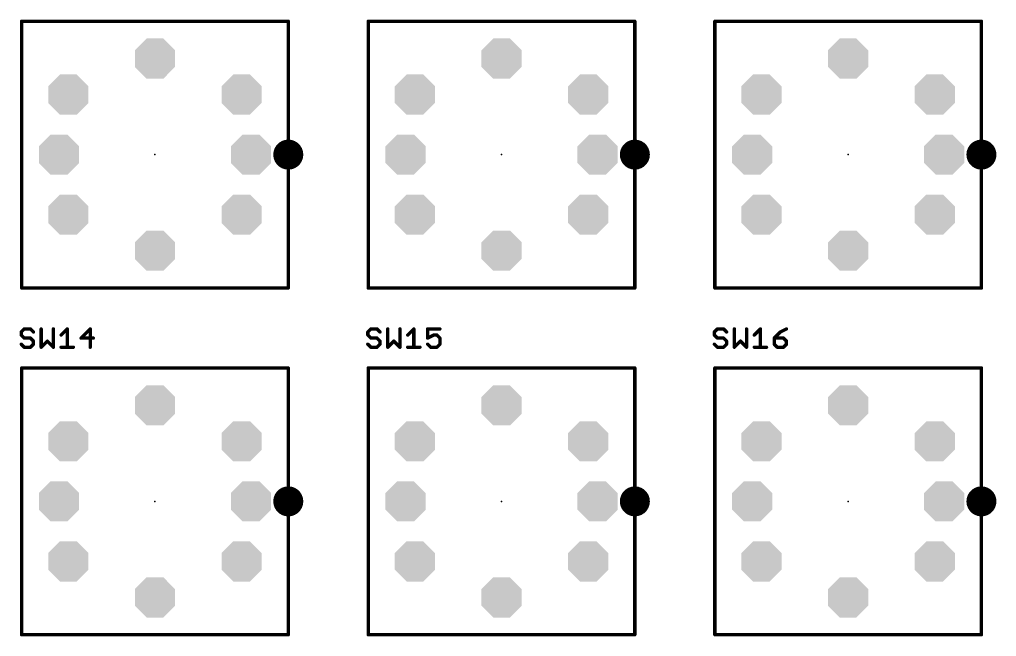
# Model space of a CAD drawing. Extents: x 0 to 426, y 0 to 160.
# Drawn here: x 322.92 to 359.56, y 64.94 to 88.06 of the extents above; entities that cross this region are included whole.
import ezdxf

# ---------------------------------------------------------------- set-up
doc = ezdxf.new("R2010")
doc.units = 0
doc.header["$MEASUREMENT"] = 0
doc.layers.get('0').update_dxf_attribs({"linetype": 'CONTINUOUS'})
for name, color, linetype in [('17', 82, 'CONTINUOUS'), ('21', 253, 'CONTINUOUS'), ('23', 7, 'CONTINUOUS'), ('25', 253, 'CONTINUOUS')]:
    doc.layers.add(name, color=color, linetype=linetype)

# ---------------------------------------------------------------- blocks, each defined once
blk = doc.blocks.new('OCTAGONP')
at = {"const_width": 0.5}
blk.add_lwpolyline([(-0.25, -0.1036), (-0.25, 0.1036), (-0.1036, 0.25), (0.1036, 0.25), (0.25, 0.1036), (0.25, -0.1036), (0.1036, -0.25), (-0.1036, -0.25), (-0.25, -0.1036), (-0.25, 0.1036)], dxfattribs=at)

msp = doc.modelspace()

# ---------------------------------------------------------------- linework, layer by layer
at = {"layer": '21', "const_width": 0.0635}
for points in [[(323, 88.0318, 1), (323, 87.9682)], [(323.0317, 88, 1), (322.9683, 88)], [(333.0317, 88, 1), (332.9683, 88)], [(333, 87.9682, 1), (333, 88.0318)], [(336, 88.0318, 1), (336, 87.9682)], [(336.0317, 88, 1), (335.9683, 88)], [(346.0317, 88, 1), (345.9683, 88)], [(346, 87.9682, 1), (346, 88.0318)], [(349, 88.0318, 1), (349, 87.9682)], [(349.0317, 88, 1), (348.9683, 88)], [(359.0317, 88, 1), (358.9683, 88)], [(359, 87.9682, 1), (359, 88.0318)], [(332.8852, 83.519, 1), (332.8923, 83.4559)], [(332.8992, 83.4575, 1), (332.8783, 83.5174)], [(333.0036, 83.5316, 1), (332.9964, 83.4684)], [(333.0036, 83.4684, 1), (332.9964, 83.5316)], [(333.1217, 83.5174, 1), (333.1008, 83.4575)], [(333.1077, 83.4559, 1), (333.1148, 83.519)], [(345.8852, 83.519, 1), (345.8923, 83.4559)], [(345.8992, 83.4575, 1), (345.8783, 83.5174)], [(346.0036, 83.5316, 1), (345.9964, 83.4684)], [(346.0036, 83.4684, 1), (345.9964, 83.5316)], [(346.1217, 83.5174, 1), (346.1008, 83.4575)], [(346.1077, 83.4559, 1), (346.1148, 83.519)], [(358.8852, 83.519, 1), (358.8923, 83.4559)], [(358.8992, 83.4575, 1), (358.8783, 83.5174)], [(359.0036, 83.5316, 1), (358.9964, 83.4684)], [(359.0036, 83.4684, 1), (358.9964, 83.5316)], [(359.1217, 83.5174, 1), (359.1008, 83.4575)], [(359.1077, 83.4559, 1), (359.1148, 83.519)], [(332.518, 83.1588, 1), (332.518, 83.0953)], [(332.5226, 83.2338, 1), (332.5764, 83.2)], [(332.5795, 83.2065, 1), (332.5195, 83.2274)], [(332.5728, 83.2858, 1), (332.5728, 83.2223)], [(332.5866, 83.3342, 1), (332.6315, 83.2893)], [(332.636, 83.2949, 1), (332.5822, 83.3286)], [(332.6783, 83.4128, 1), (332.6783, 83.3492)], [(332.6714, 83.4178, 1), (332.7051, 83.364)], [(332.7107, 83.3685, 1), (332.6658, 83.4134)], [(332.7726, 83.4805, 1), (332.7935, 83.4205)], [(332.8, 83.4236, 1), (332.7662, 83.4774)], [(333.2338, 83.4774, 1), (333.2, 83.4236)], [(333.2065, 83.4205, 1), (333.2274, 83.4805)], [(333.3342, 83.4134, 1), (333.2893, 83.3685)], [(333.2949, 83.364, 1), (333.3286, 83.4178)], [(333.3217, 83.3492, 1), (333.3217, 83.4128)], [(333.4178, 83.3286, 1), (333.364, 83.2949)], [(333.3685, 83.2893, 1), (333.4134, 83.3342)], [(333.4805, 83.2274, 1), (333.4205, 83.2065)], [(333.4236, 83.2, 1), (333.4774, 83.2338)], [(333.4272, 83.2223, 1), (333.4272, 83.2858)], [(333.482, 83.0953, 1), (333.482, 83.1588)], [(345.518, 83.1588, 1), (345.518, 83.0953)], [(345.5226, 83.2338, 1), (345.5764, 83.2)], [(345.5795, 83.2065, 1), (345.5195, 83.2274)], [(345.5728, 83.2858, 1), (345.5728, 83.2223)], [(345.5866, 83.3342, 1), (345.6315, 83.2893)], [(345.636, 83.2949, 1), (345.5822, 83.3286)], [(345.6783, 83.4128, 1), (345.6783, 83.3492)], [(345.6714, 83.4178, 1), (345.7051, 83.364)], [(345.7107, 83.3685, 1), (345.6658, 83.4134)], [(345.7726, 83.4805, 1), (345.7935, 83.4205)], [(345.8, 83.4236, 1), (345.7662, 83.4774)], [(346.2338, 83.4774, 1), (346.2, 83.4236)], [(346.2065, 83.4205, 1), (346.2274, 83.4805)], [(346.3342, 83.4134, 1), (346.2893, 83.3685)], [(346.2949, 83.364, 1), (346.3286, 83.4178)], [(346.3217, 83.3492, 1), (346.3217, 83.4128)], [(346.4178, 83.3286, 1), (346.364, 83.2949)], [(346.3685, 83.2893, 1), (346.4134, 83.3342)], [(346.4805, 83.2274, 1), (346.4205, 83.2065)], [(346.4236, 83.2, 1), (346.4774, 83.2338)], [(346.4272, 83.2223, 1), (346.4272, 83.2858)], [(346.482, 83.0953, 1), (346.482, 83.1588)], [(358.518, 83.1588, 1), (358.518, 83.0953)], [(358.5226, 83.2338, 1), (358.5764, 83.2)], [(358.5795, 83.2065, 1), (358.5195, 83.2274)], [(358.5728, 83.2858, 1), (358.5728, 83.2223)], [(358.5866, 83.3342, 1), (358.6315, 83.2893)], [(358.636, 83.2949, 1), (358.5822, 83.3286)], [(358.6783, 83.4128, 1), (358.6783, 83.3492)], [(358.6714, 83.4178, 1), (358.7051, 83.364)], [(358.7107, 83.3685, 1), (358.6658, 83.4134)], [(358.7726, 83.4805, 1), (358.7935, 83.4205)], [(358.8, 83.4236, 1), (358.7662, 83.4774)], [(359.2338, 83.4774, 1), (359.2, 83.4236)], [(359.2065, 83.4205, 1), (359.2274, 83.4805)], [(359.3342, 83.4134, 1), (359.2893, 83.3685)], [(359.2949, 83.364, 1), (359.3286, 83.4178)], [(359.3217, 83.3492, 1), (359.3217, 83.4128)], [(359.4178, 83.3286, 1), (359.364, 83.2949)], [(359.3685, 83.2893, 1), (359.4134, 83.3342)], [(359.4805, 83.2274, 1), (359.4205, 83.2065)], [(359.4236, 83.2, 1), (359.4774, 83.2338)], [(359.4272, 83.2223, 1), (359.4272, 83.2858)], [(359.482, 83.0953, 1), (359.482, 83.1588)], [(332.5316, 83.0036, 1), (332.4684, 82.9964)], [(332.4684, 83.0036, 1), (332.5316, 82.9964)], [(332.5, 83.0318, 1), (332.5, 82.9682)], [(332.4826, 83.1217, 1), (332.5425, 83.1008)], [(332.5425, 82.8992, 1), (332.4826, 82.8783)], [(332.5441, 83.1077, 1), (332.481, 83.1148)], [(332.481, 82.8852, 1), (332.5441, 82.8923)], [(332.518, 82.9048, 1), (332.518, 82.8413)], [(332.5764, 82.8, 1), (332.5226, 82.7662)], [(332.5195, 82.7726, 1), (332.5795, 82.7935)], [(333.4205, 82.7935, 1), (333.4805, 82.7726)], [(333.4774, 82.7662, 1), (333.4236, 82.8)], [(333.519, 83.1148, 1), (333.4559, 83.1077)], [(333.4559, 82.8923, 1), (333.519, 82.8852)], [(333.4575, 83.1008, 1), (333.5174, 83.1217)], [(333.5174, 82.8783, 1), (333.4575, 82.8992)], [(333.5316, 82.9964, 1), (333.4684, 83.0036)], [(333.4684, 82.9964, 1), (333.5316, 83.0036)], [(333.482, 82.8413, 1), (333.482, 82.9048)], [(333.5, 82.9682, 1), (333.5, 83.0318)], [(345.5316, 83.0036, 1), (345.4684, 82.9964)], [(345.4684, 83.0036, 1), (345.5316, 82.9964)], [(345.5, 83.0318, 1), (345.5, 82.9682)], [(345.4826, 83.1217, 1), (345.5425, 83.1008)], [(345.5425, 82.8992, 1), (345.4826, 82.8783)], [(345.5441, 83.1077, 1), (345.481, 83.1148)], [(345.481, 82.8852, 1), (345.5441, 82.8923)], [(345.518, 82.9048, 1), (345.518, 82.8413)], [(345.5764, 82.8, 1), (345.5226, 82.7662)], [(345.5195, 82.7726, 1), (345.5795, 82.7935)], [(346.4205, 82.7935, 1), (346.4805, 82.7726)], [(346.4774, 82.7662, 1), (346.4236, 82.8)], [(346.519, 83.1148, 1), (346.4559, 83.1077)], [(346.4559, 82.8923, 1), (346.519, 82.8852)], [(346.4575, 83.1008, 1), (346.5174, 83.1217)], [(346.5174, 82.8783, 1), (346.4575, 82.8992)], [(346.5316, 82.9964, 1), (346.4684, 83.0036)], [(346.4684, 82.9964, 1), (346.5316, 83.0036)], [(346.482, 82.8413, 1), (346.482, 82.9048)], [(346.5, 82.9682, 1), (346.5, 83.0318)], [(358.5316, 83.0036, 1), (358.4684, 82.9964)], [(358.4684, 83.0036, 1), (358.5316, 82.9964)], [(358.5, 83.0318, 1), (358.5, 82.9682)], [(358.4826, 83.1217, 1), (358.5425, 83.1008)], [(358.5425, 82.8992, 1), (358.4826, 82.8783)], [(358.5441, 83.1077, 1), (358.481, 83.1148)], [(358.481, 82.8852, 1), (358.5441, 82.8923)], [(358.518, 82.9048, 1), (358.518, 82.8413)], [(358.5764, 82.8, 1), (358.5226, 82.7662)], [(358.5195, 82.7726, 1), (358.5795, 82.7935)], [(359.4205, 82.7935, 1), (359.4805, 82.7726)], [(359.4774, 82.7662, 1), (359.4236, 82.8)], [(359.519, 83.1148, 1), (359.4559, 83.1077)], [(359.4559, 82.8923, 1), (359.519, 82.8852)], [(359.4575, 83.1008, 1), (359.5174, 83.1217)], [(359.5174, 82.8783, 1), (359.4575, 82.8992)], [(359.5316, 82.9964, 1), (359.4684, 83.0036)], [(359.4684, 82.9964, 1), (359.5316, 83.0036)], [(359.482, 82.8413, 1), (359.482, 82.9048)], [(359.5, 82.9682, 1), (359.5, 83.0318)], [(332.5728, 82.7778, 1), (332.5728, 82.7143)], [(332.6315, 82.7107, 1), (332.5866, 82.6658)], [(332.5822, 82.6714, 1), (332.636, 82.7051)], [(332.6783, 82.6508, 1), (332.6783, 82.5872)], [(332.7051, 82.636, 1), (332.6714, 82.5822)], [(332.6658, 82.5866, 1), (332.7107, 82.6315)], [(332.7935, 82.5795, 1), (332.7726, 82.5195)], [(332.7662, 82.5226, 1), (332.8, 82.5764)], [(332.8923, 82.5441, 1), (332.8852, 82.481)], [(332.8783, 82.4826, 1), (332.8992, 82.5425)], [(332.9964, 82.5316, 1), (333.0036, 82.4684)], [(332.9964, 82.4684, 1), (333.0036, 82.5316)], [(333.1008, 82.5425, 1), (333.1217, 82.4826)], [(333.1148, 82.481, 1), (333.1077, 82.5441)], [(333.2, 82.5764, 1), (333.2338, 82.5226)], [(333.2274, 82.5195, 1), (333.2065, 82.5795)], [(333.2893, 82.6315, 1), (333.3342, 82.5866)], [(333.3286, 82.5822, 1), (333.2949, 82.636)], [(333.3217, 82.5872, 1), (333.3217, 82.6508)], [(333.364, 82.7051, 1), (333.4178, 82.6714)], [(333.4134, 82.6658, 1), (333.3685, 82.7107)], [(333.4272, 82.7143, 1), (333.4272, 82.7778)], [(345.5728, 82.7778, 1), (345.5728, 82.7143)], [(345.6315, 82.7107, 1), (345.5866, 82.6658)], [(345.5822, 82.6714, 1), (345.636, 82.7051)], [(345.6783, 82.6508, 1), (345.6783, 82.5872)], [(345.7051, 82.636, 1), (345.6714, 82.5822)], [(345.6658, 82.5866, 1), (345.7107, 82.6315)], [(345.7935, 82.5795, 1), (345.7726, 82.5195)], [(345.7662, 82.5226, 1), (345.8, 82.5764)], [(345.8923, 82.5441, 1), (345.8852, 82.481)], [(345.8783, 82.4826, 1), (345.8992, 82.5425)], [(345.9964, 82.5316, 1), (346.0036, 82.4684)], [(345.9964, 82.4684, 1), (346.0036, 82.5316)], [(346.1008, 82.5425, 1), (346.1217, 82.4826)], [(346.1148, 82.481, 1), (346.1077, 82.5441)], [(346.2, 82.5764, 1), (346.2338, 82.5226)], [(346.2274, 82.5195, 1), (346.2065, 82.5795)], [(346.2893, 82.6315, 1), (346.3342, 82.5866)], [(346.3286, 82.5822, 1), (346.2949, 82.636)], [(346.3217, 82.5872, 1), (346.3217, 82.6508)], [(346.364, 82.7051, 1), (346.4178, 82.6714)], [(346.4134, 82.6658, 1), (346.3685, 82.7107)], [(346.4272, 82.7143, 1), (346.4272, 82.7778)], [(358.5728, 82.7778, 1), (358.5728, 82.7143)], [(358.6315, 82.7107, 1), (358.5866, 82.6658)], [(358.5822, 82.6714, 1), (358.636, 82.7051)], [(358.6783, 82.6508, 1), (358.6783, 82.5872)], [(358.7051, 82.636, 1), (358.6714, 82.5822)], [(358.6658, 82.5866, 1), (358.7107, 82.6315)], [(358.7935, 82.5795, 1), (358.7726, 82.5195)], [(358.7662, 82.5226, 1), (358.8, 82.5764)], [(358.8923, 82.5441, 1), (358.8852, 82.481)], [(358.8783, 82.4826, 1), (358.8992, 82.5425)], [(358.9964, 82.5316, 1), (359.0036, 82.4684)], [(358.9964, 82.4684, 1), (359.0036, 82.5316)], [(359.1008, 82.5425, 1), (359.1217, 82.4826)], [(359.1148, 82.481, 1), (359.1077, 82.5441)], [(359.2, 82.5764, 1), (359.2338, 82.5226)], [(359.2274, 82.5195, 1), (359.2065, 82.5795)], [(359.2893, 82.6315, 1), (359.3342, 82.5866)], [(359.3286, 82.5822, 1), (359.2949, 82.636)], [(359.3217, 82.5872, 1), (359.3217, 82.6508)], [(359.364, 82.7051, 1), (359.4178, 82.6714)], [(359.4134, 82.6658, 1), (359.3685, 82.7107)], [(359.4272, 82.7143, 1), (359.4272, 82.7778)], [(323, 78.0318, 1), (323, 77.9682)], [(333, 77.9682, 1), (333, 78.0318)], [(336, 78.0318, 1), (336, 77.9682)], [(346, 77.9682, 1), (346, 78.0318)], [(349, 78.0318, 1), (349, 77.9682)], [(359, 77.9682, 1), (359, 78.0318)], [(322.9683, 78, 1), (323.0317, 78)], [(332.9683, 78, 1), (333.0317, 78)], [(335.9683, 78, 1), (336.0317, 78)], [(345.9683, 78, 1), (346.0317, 78)], [(348.9683, 78, 1), (349.0317, 78)], [(358.9683, 78, 1), (359.0317, 78)], [(323, 75.0318, 1), (323, 74.9682)], [(323.0317, 75, 1), (322.9683, 75)], [(333.0317, 75, 1), (332.9683, 75)], [(333, 74.9682, 1), (333, 75.0318)], [(336, 75.0318, 1), (336, 74.9682)], [(336.0317, 75, 1), (335.9683, 75)], [(346.0317, 75, 1), (345.9683, 75)], [(346, 74.9682, 1), (346, 75.0318)], [(349, 75.0318, 1), (349, 74.9682)], [(349.0317, 75, 1), (348.9683, 75)], [(359.0317, 75, 1), (358.9683, 75)], [(359, 74.9682, 1), (359, 75.0318)], [(332.5866, 70.3342, 1), (332.6315, 70.2893)], [(332.636, 70.2949, 1), (332.5822, 70.3286)], [(332.6783, 70.4128, 1), (332.6783, 70.3492)], [(332.6714, 70.4178, 1), (332.7051, 70.364)], [(332.7107, 70.3685, 1), (332.6658, 70.4134)], [(332.7726, 70.4805, 1), (332.7935, 70.4205)], [(332.8, 70.4236, 1), (332.7662, 70.4774)], [(332.8852, 70.519, 1), (332.8923, 70.4559)], [(332.8992, 70.4575, 1), (332.8783, 70.5174)], [(333.0036, 70.5316, 1), (332.9964, 70.4684)], [(333.0036, 70.4684, 1), (332.9964, 70.5316)], [(333.1217, 70.5174, 1), (333.1008, 70.4575)], [(333.1077, 70.4559, 1), (333.1148, 70.519)], [(333.2338, 70.4774, 1), (333.2, 70.4236)], [(333.2065, 70.4205, 1), (333.2274, 70.4805)], [(333.3342, 70.4134, 1), (333.2893, 70.3685)], [(333.2949, 70.364, 1), (333.3286, 70.4178)], [(333.3217, 70.3492, 1), (333.3217, 70.4128)], [(333.4178, 70.3286, 1), (333.364, 70.2949)], [(333.3685, 70.2893, 1), (333.4134, 70.3342)], [(345.5866, 70.3342, 1), (345.6315, 70.2893)], [(345.636, 70.2949, 1), (345.5822, 70.3286)], [(345.6783, 70.4128, 1), (345.6783, 70.3492)], [(345.6714, 70.4178, 1), (345.7051, 70.364)], [(345.7107, 70.3685, 1), (345.6658, 70.4134)], [(345.7726, 70.4805, 1), (345.7935, 70.4205)], [(345.8, 70.4236, 1), (345.7662, 70.4774)], [(345.8852, 70.519, 1), (345.8923, 70.4559)], [(345.8992, 70.4575, 1), (345.8783, 70.5174)], [(346.0036, 70.5316, 1), (345.9964, 70.4684)], [(346.0036, 70.4684, 1), (345.9964, 70.5316)], [(346.1217, 70.5174, 1), (346.1008, 70.4575)], [(346.1077, 70.4559, 1), (346.1148, 70.519)], [(346.2338, 70.4774, 1), (346.2, 70.4236)], [(346.2065, 70.4205, 1), (346.2274, 70.4805)], [(346.3342, 70.4134, 1), (346.2893, 70.3685)], [(346.2949, 70.364, 1), (346.3286, 70.4178)], [(346.3217, 70.3492, 1), (346.3217, 70.4128)], [(346.4178, 70.3286, 1), (346.364, 70.2949)], [(346.3685, 70.2893, 1), (346.4134, 70.3342)], [(358.5866, 70.3342, 1), (358.6315, 70.2893)], [(358.636, 70.2949, 1), (358.5822, 70.3286)], [(358.6783, 70.4128, 1), (358.6783, 70.3492)], [(358.6714, 70.4178, 1), (358.7051, 70.364)], [(358.7107, 70.3685, 1), (358.6658, 70.4134)], [(358.7726, 70.4805, 1), (358.7935, 70.4205)], [(358.8, 70.4236, 1), (358.7662, 70.4774)], [(358.8852, 70.519, 1), (358.8923, 70.4559)], [(358.8992, 70.4575, 1), (358.8783, 70.5174)], [(359.0036, 70.5316, 1), (358.9964, 70.4684)], [(359.0036, 70.4684, 1), (358.9964, 70.5316)], [(359.1217, 70.5174, 1), (359.1008, 70.4575)], [(359.1077, 70.4559, 1), (359.1148, 70.519)], [(359.2338, 70.4774, 1), (359.2, 70.4236)], [(359.2065, 70.4205, 1), (359.2274, 70.4805)], [(359.3342, 70.4134, 1), (359.2893, 70.3685)], [(359.2949, 70.364, 1), (359.3286, 70.4178)], [(359.3217, 70.3492, 1), (359.3217, 70.4128)], [(359.4178, 70.3286, 1), (359.364, 70.2949)], [(359.3685, 70.2893, 1), (359.4134, 70.3342)], [(332.5316, 70.0036, 1), (332.4684, 69.9964)], [(332.4684, 70.0036, 1), (332.5316, 69.9964)], [(332.5, 70.0318, 1), (332.5, 69.9682)], [(332.4826, 70.1217, 1), (332.5425, 70.1008)], [(332.5441, 70.1077, 1), (332.481, 70.1148)], [(332.518, 70.1588, 1), (332.518, 70.0953)], [(332.5226, 70.2338, 1), (332.5764, 70.2)], [(332.5795, 70.2065, 1), (332.5195, 70.2274)], [(332.5728, 70.2858, 1), (332.5728, 70.2223)], [(333.4805, 70.2274, 1), (333.4205, 70.2065)], [(333.4236, 70.2, 1), (333.4774, 70.2338)], [(333.4272, 70.2223, 1), (333.4272, 70.2858)], [(333.519, 70.1148, 1), (333.4559, 70.1077)], [(333.4575, 70.1008, 1), (333.5174, 70.1217)], [(333.5316, 69.9964, 1), (333.4684, 70.0036)], [(333.4684, 69.9964, 1), (333.5316, 70.0036)], [(333.482, 70.0953, 1), (333.482, 70.1588)], [(333.5, 69.9682, 1), (333.5, 70.0318)], [(345.5316, 70.0036, 1), (345.4684, 69.9964)], [(345.4684, 70.0036, 1), (345.5316, 69.9964)], [(345.5, 70.0318, 1), (345.5, 69.9682)], [(345.4826, 70.1217, 1), (345.5425, 70.1008)], [(345.5441, 70.1077, 1), (345.481, 70.1148)], [(345.518, 70.1588, 1), (345.518, 70.0953)], [(345.5226, 70.2338, 1), (345.5764, 70.2)], [(345.5795, 70.2065, 1), (345.5195, 70.2274)], [(345.5728, 70.2858, 1), (345.5728, 70.2223)], [(346.4805, 70.2274, 1), (346.4205, 70.2065)], [(346.4236, 70.2, 1), (346.4774, 70.2338)], [(346.4272, 70.2223, 1), (346.4272, 70.2858)], [(346.519, 70.1148, 1), (346.4559, 70.1077)], [(346.4575, 70.1008, 1), (346.5174, 70.1217)], [(346.5316, 69.9964, 1), (346.4684, 70.0036)], [(346.4684, 69.9964, 1), (346.5316, 70.0036)], [(346.482, 70.0953, 1), (346.482, 70.1588)], [(346.5, 69.9682, 1), (346.5, 70.0318)], [(358.5316, 70.0036, 1), (358.4684, 69.9964)], [(358.4684, 70.0036, 1), (358.5316, 69.9964)], [(358.5, 70.0318, 1), (358.5, 69.9682)], [(358.4826, 70.1217, 1), (358.5425, 70.1008)], [(358.5441, 70.1077, 1), (358.481, 70.1148)], [(358.518, 70.1588, 1), (358.518, 70.0953)], [(358.5226, 70.2338, 1), (358.5764, 70.2)], [(358.5795, 70.2065, 1), (358.5195, 70.2274)], [(358.5728, 70.2858, 1), (358.5728, 70.2223)], [(359.4805, 70.2274, 1), (359.4205, 70.2065)], [(359.4236, 70.2, 1), (359.4774, 70.2338)], [(359.4272, 70.2223, 1), (359.4272, 70.2858)], [(359.519, 70.1148, 1), (359.4559, 70.1077)], [(359.4575, 70.1008, 1), (359.5174, 70.1217)], [(359.5316, 69.9964, 1), (359.4684, 70.0036)], [(359.4684, 69.9964, 1), (359.5316, 70.0036)], [(359.482, 70.0953, 1), (359.482, 70.1588)], [(359.5, 69.9682, 1), (359.5, 70.0318)], [(332.5425, 69.8992, 1), (332.4826, 69.8783)], [(332.481, 69.8852, 1), (332.5441, 69.8923)], [(332.518, 69.9048, 1), (332.518, 69.8413)], [(332.5764, 69.8, 1), (332.5226, 69.7662)], [(332.5195, 69.7726, 1), (332.5795, 69.7935)], [(332.5728, 69.7778, 1), (332.5728, 69.7143)], [(332.6315, 69.7107, 1), (332.5866, 69.6658)], [(332.5822, 69.6714, 1), (332.636, 69.7051)], [(332.6783, 69.6508, 1), (332.6783, 69.5872)], [(332.7051, 69.636, 1), (332.6714, 69.5822)], [(332.6658, 69.5866, 1), (332.7107, 69.6315)], [(333.2893, 69.6315, 1), (333.3342, 69.5866)], [(333.3286, 69.5822, 1), (333.2949, 69.636)], [(333.3217, 69.5872, 1), (333.3217, 69.6508)], [(333.364, 69.7051, 1), (333.4178, 69.6714)], [(333.4134, 69.6658, 1), (333.3685, 69.7107)], [(333.4205, 69.7935, 1), (333.4805, 69.7726)], [(333.4774, 69.7662, 1), (333.4236, 69.8)], [(333.4272, 69.7143, 1), (333.4272, 69.7778)], [(333.4559, 69.8923, 1), (333.519, 69.8852)], [(333.5174, 69.8783, 1), (333.4575, 69.8992)], [(333.482, 69.8413, 1), (333.482, 69.9048)], [(345.5425, 69.8992, 1), (345.4826, 69.8783)], [(345.481, 69.8852, 1), (345.5441, 69.8923)], [(345.518, 69.9048, 1), (345.518, 69.8413)], [(345.5764, 69.8, 1), (345.5226, 69.7662)], [(345.5195, 69.7726, 1), (345.5795, 69.7935)], [(345.5728, 69.7778, 1), (345.5728, 69.7143)], [(345.6315, 69.7107, 1), (345.5866, 69.6658)], [(345.5822, 69.6714, 1), (345.636, 69.7051)], [(345.6783, 69.6508, 1), (345.6783, 69.5872)], [(345.7051, 69.636, 1), (345.6714, 69.5822)], [(345.6658, 69.5866, 1), (345.7107, 69.6315)], [(346.2893, 69.6315, 1), (346.3342, 69.5866)], [(346.3286, 69.5822, 1), (346.2949, 69.636)], [(346.3217, 69.5872, 1), (346.3217, 69.6508)], [(346.364, 69.7051, 1), (346.4178, 69.6714)], [(346.4134, 69.6658, 1), (346.3685, 69.7107)], [(346.4205, 69.7935, 1), (346.4805, 69.7726)], [(346.4774, 69.7662, 1), (346.4236, 69.8)], [(346.4272, 69.7143, 1), (346.4272, 69.7778)], [(346.4559, 69.8923, 1), (346.519, 69.8852)], [(346.5174, 69.8783, 1), (346.4575, 69.8992)], [(346.482, 69.8413, 1), (346.482, 69.9048)], [(358.5425, 69.8992, 1), (358.4826, 69.8783)], [(358.481, 69.8852, 1), (358.5441, 69.8923)], [(358.518, 69.9048, 1), (358.518, 69.8413)], [(358.5764, 69.8, 1), (358.5226, 69.7662)], [(358.5195, 69.7726, 1), (358.5795, 69.7935)], [(358.5728, 69.7778, 1), (358.5728, 69.7143)], [(358.6315, 69.7107, 1), (358.5866, 69.6658)], [(358.5822, 69.6714, 1), (358.636, 69.7051)], [(358.6783, 69.6508, 1), (358.6783, 69.5872)], [(358.7051, 69.636, 1), (358.6714, 69.5822)], [(358.6658, 69.5866, 1), (358.7107, 69.6315)], [(359.2893, 69.6315, 1), (359.3342, 69.5866)], [(359.3286, 69.5822, 1), (359.2949, 69.636)], [(359.3217, 69.5872, 1), (359.3217, 69.6508)], [(359.364, 69.7051, 1), (359.4178, 69.6714)], [(359.4134, 69.6658, 1), (359.3685, 69.7107)], [(359.4205, 69.7935, 1), (359.4805, 69.7726)], [(359.4774, 69.7662, 1), (359.4236, 69.8)], [(359.4272, 69.7143, 1), (359.4272, 69.7778)], [(359.4559, 69.8923, 1), (359.519, 69.8852)], [(359.5174, 69.8783, 1), (359.4575, 69.8992)], [(359.482, 69.8413, 1), (359.482, 69.9048)], [(332.7935, 69.5795, 1), (332.7726, 69.5195)], [(332.7662, 69.5226, 1), (332.8, 69.5764)], [(332.8923, 69.5441, 1), (332.8852, 69.481)], [(332.8783, 69.4826, 1), (332.8992, 69.5425)], [(332.9964, 69.5316, 1), (333.0036, 69.4684)], [(332.9964, 69.4684, 1), (333.0036, 69.5316)], [(333.1008, 69.5425, 1), (333.1217, 69.4826)], [(333.1148, 69.481, 1), (333.1077, 69.5441)], [(333.2, 69.5764, 1), (333.2338, 69.5226)], [(333.2274, 69.5195, 1), (333.2065, 69.5795)], [(345.7935, 69.5795, 1), (345.7726, 69.5195)], [(345.7662, 69.5226, 1), (345.8, 69.5764)], [(345.8923, 69.5441, 1), (345.8852, 69.481)], [(345.8783, 69.4826, 1), (345.8992, 69.5425)], [(345.9964, 69.5316, 1), (346.0036, 69.4684)], [(345.9964, 69.4684, 1), (346.0036, 69.5316)], [(346.1008, 69.5425, 1), (346.1217, 69.4826)], [(346.1148, 69.481, 1), (346.1077, 69.5441)], [(346.2, 69.5764, 1), (346.2338, 69.5226)], [(346.2274, 69.5195, 1), (346.2065, 69.5795)], [(358.7935, 69.5795, 1), (358.7726, 69.5195)], [(358.7662, 69.5226, 1), (358.8, 69.5764)], [(358.8923, 69.5441, 1), (358.8852, 69.481)], [(358.8783, 69.4826, 1), (358.8992, 69.5425)], [(358.9964, 69.5316, 1), (359.0036, 69.4684)], [(358.9964, 69.4684, 1), (359.0036, 69.5316)], [(359.1008, 69.5425, 1), (359.1217, 69.4826)], [(359.1148, 69.481, 1), (359.1077, 69.5441)], [(359.2, 69.5764, 1), (359.2338, 69.5226)], [(359.2274, 69.5195, 1), (359.2065, 69.5795)], [(323, 65.0318, 1), (323, 64.9682)], [(322.9683, 65, 1), (323.0317, 65)], [(332.9683, 65, 1), (333.0317, 65)], [(333, 64.9682, 1), (333, 65.0318)], [(336, 65.0318, 1), (336, 64.9682)], [(335.9683, 65, 1), (336.0317, 65)], [(345.9683, 65, 1), (346.0317, 65)], [(346, 64.9682, 1), (346, 65.0318)], [(349, 65.0318, 1), (349, 64.9682)], [(348.9683, 65, 1), (349.0317, 65)], [(358.9683, 65, 1), (359.0317, 65)], [(359, 64.9682, 1), (359, 65.0318)]]:
    msp.add_lwpolyline(points, format="xyb", dxfattribs=at)
at = {"layer": '21', "const_width": 0.127}
for points in [[(323, 88), (333, 88)], [(323, 78), (323, 88)], [(333, 88), (333, 78)], [(336, 88), (346, 88)], [(336, 78), (336, 88)], [(346, 88), (346, 78)], [(349, 88), (359, 88)], [(349, 78), (349, 88)], [(359, 88), (359, 78)], [(332.7831, 83.4505), (332.8887, 83.4875)], [(332.8887, 83.4875), (333, 83.5)], [(333, 83.5), (333.1113, 83.4875)], [(333.1113, 83.4875), (333.2169, 83.4505)], [(345.7831, 83.4505), (345.8887, 83.4875)], [(345.8887, 83.4875), (346, 83.5)], [(346, 83.5), (346.1113, 83.4875)], [(346.1113, 83.4875), (346.2169, 83.4505)], [(358.7831, 83.4505), (358.8887, 83.4875)], [(358.8887, 83.4875), (359, 83.5)], [(359, 83.5), (359.1113, 83.4875)], [(359.1113, 83.4875), (359.2169, 83.4505)], [(332.5125, 83.1113), (332.5495, 83.2169)], [(332.518, 83.127), (333.482, 83.127)], [(332.5495, 83.2169), (332.6091, 83.3117)], [(332.5728, 83.254), (333.4272, 83.254)], [(332.6091, 83.3117), (332.6883, 83.3909)], [(332.6783, 83.381), (333.3217, 83.381)], [(332.6883, 83.3909), (332.7831, 83.4505)], [(333.2169, 83.4505), (333.3117, 83.3909)], [(333.3117, 83.3909), (333.3909, 83.3117)], [(333.3909, 83.3117), (333.4505, 83.2169)], [(333.4505, 83.2169), (333.4875, 83.1113)], [(345.5125, 83.1113), (345.5495, 83.2169)], [(345.518, 83.127), (346.482, 83.127)], [(345.5495, 83.2169), (345.6091, 83.3117)], [(345.5728, 83.254), (346.4272, 83.254)], [(345.6091, 83.3117), (345.6883, 83.3909)], [(345.6783, 83.381), (346.3217, 83.381)], [(345.6883, 83.3909), (345.7831, 83.4505)], [(346.2169, 83.4505), (346.3117, 83.3909)], [(346.3117, 83.3909), (346.3909, 83.3117)], [(346.3909, 83.3117), (346.4505, 83.2169)], [(346.4505, 83.2169), (346.4875, 83.1113)], [(358.5125, 83.1113), (358.5495, 83.2169)], [(358.518, 83.127), (359.482, 83.127)], [(358.5495, 83.2169), (358.6091, 83.3117)], [(358.5728, 83.254), (359.4272, 83.254)], [(358.6091, 83.3117), (358.6883, 83.3909)], [(358.6783, 83.381), (359.3217, 83.381)], [(358.6883, 83.3909), (358.7831, 83.4505)], [(359.2169, 83.4505), (359.3117, 83.3909)], [(359.3117, 83.3909), (359.3909, 83.3117)], [(359.3909, 83.3117), (359.4505, 83.2169)], [(359.4505, 83.2169), (359.4875, 83.1113)], [(332.5, 83), (332.5125, 83.1113)], [(332.5125, 82.8887), (332.5, 83)], [(332.5, 83), (333.5, 83)], [(332.5495, 82.7831), (332.5125, 82.8887)], [(332.518, 82.873), (333.482, 82.873)], [(332.6091, 82.6883), (332.5495, 82.7831)], [(333.4505, 82.7831), (333.3909, 82.6883)], [(333.4875, 82.8887), (333.4505, 82.7831)], [(333.4875, 83.1113), (333.5, 83)], [(333.5, 83), (333.4875, 82.8887)], [(345.5, 83), (345.5125, 83.1113)], [(345.5125, 82.8887), (345.5, 83)], [(345.5, 83), (346.5, 83)], [(345.5495, 82.7831), (345.5125, 82.8887)], [(345.518, 82.873), (346.482, 82.873)], [(345.6091, 82.6883), (345.5495, 82.7831)], [(346.4505, 82.7831), (346.3909, 82.6883)], [(346.4875, 82.8887), (346.4505, 82.7831)], [(346.4875, 83.1113), (346.5, 83)], [(346.5, 83), (346.4875, 82.8887)], [(358.5, 83), (358.5125, 83.1113)], [(358.5125, 82.8887), (358.5, 83)], [(358.5, 83), (359.5, 83)], [(358.5495, 82.7831), (358.5125, 82.8887)], [(358.518, 82.873), (359.482, 82.873)], [(358.6091, 82.6883), (358.5495, 82.7831)], [(359.4505, 82.7831), (359.3909, 82.6883)], [(359.4875, 82.8887), (359.4505, 82.7831)], [(359.4875, 83.1113), (359.5, 83)], [(359.5, 83), (359.4875, 82.8887)], [(332.5728, 82.746), (333.4272, 82.746)], [(332.6883, 82.6091), (332.6091, 82.6883)], [(332.6783, 82.619), (333.3217, 82.619)], [(332.7831, 82.5495), (332.6883, 82.6091)], [(332.8887, 82.5125), (332.7831, 82.5495)], [(333, 82.5), (332.8887, 82.5125)], [(333.1113, 82.5125), (333, 82.5)], [(333.2169, 82.5495), (333.1113, 82.5125)], [(333.3117, 82.6091), (333.2169, 82.5495)], [(333.3909, 82.6883), (333.3117, 82.6091)], [(345.5728, 82.746), (346.4272, 82.746)], [(345.6883, 82.6091), (345.6091, 82.6883)], [(345.6783, 82.619), (346.3217, 82.619)], [(345.7831, 82.5495), (345.6883, 82.6091)], [(345.8887, 82.5125), (345.7831, 82.5495)], [(346, 82.5), (345.8887, 82.5125)], [(346.1113, 82.5125), (346, 82.5)], [(346.2169, 82.5495), (346.1113, 82.5125)], [(346.3117, 82.6091), (346.2169, 82.5495)], [(346.3909, 82.6883), (346.3117, 82.6091)], [(358.5728, 82.746), (359.4272, 82.746)], [(358.6883, 82.6091), (358.6091, 82.6883)], [(358.6783, 82.619), (359.3217, 82.619)], [(358.7831, 82.5495), (358.6883, 82.6091)], [(358.8887, 82.5125), (358.7831, 82.5495)], [(359, 82.5), (358.8887, 82.5125)], [(359.1113, 82.5125), (359, 82.5)], [(359.2169, 82.5495), (359.1113, 82.5125)], [(359.3117, 82.6091), (359.2169, 82.5495)], [(359.3909, 82.6883), (359.3117, 82.6091)], [(333, 78), (323, 78)], [(346, 78), (336, 78)], [(359, 78), (349, 78)], [(323, 75), (333, 75)], [(323, 65), (323, 75)], [(333, 75), (333, 65)], [(336, 75), (346, 75)], [(336, 65), (336, 75)], [(346, 75), (346, 65)], [(349, 75), (359, 75)], [(349, 65), (349, 75)], [(359, 75), (359, 65)], [(332.5495, 70.2169), (332.6091, 70.3117)], [(332.6091, 70.3117), (332.6883, 70.3909)], [(332.6783, 70.381), (333.3217, 70.381)], [(332.6883, 70.3909), (332.7831, 70.4505)], [(332.7831, 70.4505), (332.8887, 70.4875)], [(332.8887, 70.4875), (333, 70.5)], [(333, 70.5), (333.1113, 70.4875)], [(333.1113, 70.4875), (333.2169, 70.4505)], [(333.2169, 70.4505), (333.3117, 70.3909)], [(333.3117, 70.3909), (333.3909, 70.3117)], [(333.3909, 70.3117), (333.4505, 70.2169)], [(345.5495, 70.2169), (345.6091, 70.3117)], [(345.6091, 70.3117), (345.6883, 70.3909)], [(345.6783, 70.381), (346.3217, 70.381)], [(345.6883, 70.3909), (345.7831, 70.4505)], [(345.7831, 70.4505), (345.8887, 70.4875)], [(345.8887, 70.4875), (346, 70.5)], [(346, 70.5), (346.1113, 70.4875)], [(346.1113, 70.4875), (346.2169, 70.4505)], [(346.2169, 70.4505), (346.3117, 70.3909)], [(346.3117, 70.3909), (346.3909, 70.3117)], [(346.3909, 70.3117), (346.4505, 70.2169)], [(358.5495, 70.2169), (358.6091, 70.3117)], [(358.6091, 70.3117), (358.6883, 70.3909)], [(358.6783, 70.381), (359.3217, 70.381)], [(358.6883, 70.3909), (358.7831, 70.4505)], [(358.7831, 70.4505), (358.8887, 70.4875)], [(358.8887, 70.4875), (359, 70.5)], [(359, 70.5), (359.1113, 70.4875)], [(359.1113, 70.4875), (359.2169, 70.4505)], [(359.2169, 70.4505), (359.3117, 70.3909)], [(359.3117, 70.3909), (359.3909, 70.3117)], [(359.3909, 70.3117), (359.4505, 70.2169)], [(332.5, 70), (332.5125, 70.1113)], [(332.5125, 69.8887), (332.5, 70)], [(332.5, 70), (333.5, 70)], [(332.5125, 70.1113), (332.5495, 70.2169)], [(332.518, 70.127), (333.482, 70.127)], [(332.5728, 70.254), (333.4272, 70.254)], [(333.4505, 70.2169), (333.4875, 70.1113)], [(333.4875, 70.1113), (333.5, 70)], [(333.5, 70), (333.4875, 69.8887)], [(345.5, 70), (345.5125, 70.1113)], [(345.5125, 69.8887), (345.5, 70)], [(345.5, 70), (346.5, 70)], [(345.5125, 70.1113), (345.5495, 70.2169)], [(345.518, 70.127), (346.482, 70.127)], [(345.5728, 70.254), (346.4272, 70.254)], [(346.4505, 70.2169), (346.4875, 70.1113)], [(346.4875, 70.1113), (346.5, 70)], [(346.5, 70), (346.4875, 69.8887)], [(358.5, 70), (358.5125, 70.1113)], [(358.5125, 69.8887), (358.5, 70)], [(358.5, 70), (359.5, 70)], [(358.5125, 70.1113), (358.5495, 70.2169)], [(358.518, 70.127), (359.482, 70.127)], [(358.5728, 70.254), (359.4272, 70.254)], [(359.4505, 70.2169), (359.4875, 70.1113)], [(359.4875, 70.1113), (359.5, 70)], [(359.5, 70), (359.4875, 69.8887)], [(332.5495, 69.7831), (332.5125, 69.8887)], [(332.518, 69.873), (333.482, 69.873)], [(332.6091, 69.6883), (332.5495, 69.7831)], [(332.5728, 69.746), (333.4272, 69.746)], [(332.6883, 69.6091), (332.6091, 69.6883)], [(332.6783, 69.619), (333.3217, 69.619)], [(332.7831, 69.5495), (332.6883, 69.6091)], [(333.3117, 69.6091), (333.2169, 69.5495)], [(333.3909, 69.6883), (333.3117, 69.6091)], [(333.4505, 69.7831), (333.3909, 69.6883)], [(333.4875, 69.8887), (333.4505, 69.7831)], [(345.5495, 69.7831), (345.5125, 69.8887)], [(345.518, 69.873), (346.482, 69.873)], [(345.6091, 69.6883), (345.5495, 69.7831)], [(345.5728, 69.746), (346.4272, 69.746)], [(345.6883, 69.6091), (345.6091, 69.6883)], [(345.6783, 69.619), (346.3217, 69.619)], [(345.7831, 69.5495), (345.6883, 69.6091)], [(346.3117, 69.6091), (346.2169, 69.5495)], [(346.3909, 69.6883), (346.3117, 69.6091)], [(346.4505, 69.7831), (346.3909, 69.6883)], [(346.4875, 69.8887), (346.4505, 69.7831)], [(358.5495, 69.7831), (358.5125, 69.8887)], [(358.518, 69.873), (359.482, 69.873)], [(358.6091, 69.6883), (358.5495, 69.7831)], [(358.5728, 69.746), (359.4272, 69.746)], [(358.6883, 69.6091), (358.6091, 69.6883)], [(358.6783, 69.619), (359.3217, 69.619)], [(358.7831, 69.5495), (358.6883, 69.6091)], [(359.3117, 69.6091), (359.2169, 69.5495)], [(359.3909, 69.6883), (359.3117, 69.6091)], [(359.4505, 69.7831), (359.3909, 69.6883)], [(359.4875, 69.8887), (359.4505, 69.7831)], [(332.8887, 69.5125), (332.7831, 69.5495)], [(333, 69.5), (332.8887, 69.5125)], [(333.1113, 69.5125), (333, 69.5)], [(333.2169, 69.5495), (333.1113, 69.5125)], [(345.8887, 69.5125), (345.7831, 69.5495)], [(346, 69.5), (345.8887, 69.5125)], [(346.1113, 69.5125), (346, 69.5)], [(346.2169, 69.5495), (346.1113, 69.5125)], [(358.8887, 69.5125), (358.7831, 69.5495)], [(359, 69.5), (358.8887, 69.5125)], [(359.1113, 69.5125), (359, 69.5)], [(359.2169, 69.5495), (359.1113, 69.5125)], [(333, 65), (323, 65)], [(346, 65), (336, 65)], [(359, 65), (349, 65)]]:
    msp.add_lwpolyline(points, dxfattribs=at)
at = {"layer": '23'}
for p in [(328, 83), (341, 83), (354, 83), (328, 70), (341, 70), (354, 70)]:
    msp.add_point(p, dxfattribs=at)
at = {"layer": '25', "const_width": 0.127}
for points in [[(323.0979, 76.4649), (322.9835, 76.3505)], [(322.9835, 76.3505), (322.9835, 76.2361)], [(322.9835, 76.2361), (323.0979, 76.1217)], [(323.3267, 76.4649), (323.0979, 76.4649)], [(323.4411, 76.3505), (323.3267, 76.4649)], [(323.7319, 76.4649), (323.7319, 75.7785)], [(324.1895, 75.7785), (324.1895, 76.4649)], [(324.4803, 76.2361), (324.7091, 76.4649)], [(324.7091, 76.4649), (324.7091, 75.7785)], [(325.5719, 76.4649), (325.2287, 76.1217)], [(325.5719, 75.7785), (325.5719, 76.4649)], [(336.0979, 76.4649), (335.9835, 76.3505)], [(335.9835, 76.3505), (335.9835, 76.2361)], [(335.9835, 76.2361), (336.0979, 76.1217)], [(336.3267, 76.4649), (336.0979, 76.4649)], [(336.4411, 76.3505), (336.3267, 76.4649)], [(336.7319, 76.4649), (336.7319, 75.7785)], [(337.1895, 75.7785), (337.1895, 76.4649)], [(337.4803, 76.2361), (337.7091, 76.4649)], [(337.7091, 76.4649), (337.7091, 75.7785)], [(338.6863, 76.4649), (338.2287, 76.4649)], [(338.2287, 76.4649), (338.2287, 76.1217)], [(338.2287, 76.1217), (338.4575, 76.2361)], [(338.4575, 76.2361), (338.5719, 76.2361)], [(338.5719, 76.2361), (338.6863, 76.1217)], [(349.0979, 76.4649), (348.9835, 76.3505)], [(348.9835, 76.3505), (348.9835, 76.2361)], [(348.9835, 76.2361), (349.0979, 76.1217)], [(349.3267, 76.4649), (349.0979, 76.4649)], [(349.4411, 76.3505), (349.3267, 76.4649)], [(349.7319, 76.4649), (349.7319, 75.7785)], [(350.1895, 75.7785), (350.1895, 76.4649)], [(350.4803, 76.2361), (350.7091, 76.4649)], [(350.7091, 76.4649), (350.7091, 75.7785)], [(351.4575, 76.3505), (351.2287, 76.1217)], [(351.6863, 76.4649), (351.4575, 76.3505)], [(323.0979, 75.7785), (322.9835, 75.8929)], [(323.0979, 76.1217), (323.3267, 76.1217)], [(323.3267, 76.1217), (323.4411, 76.0073)], [(323.4411, 75.8929), (323.3267, 75.7785)], [(323.4411, 76.0073), (323.4411, 75.8929)], [(323.7319, 75.7785), (323.9607, 76.0073)], [(323.9607, 76.0073), (324.1895, 75.7785)], [(325.2287, 76.1217), (325.6863, 76.1217)], [(336.0979, 75.7785), (335.9835, 75.8929)], [(336.0979, 76.1217), (336.3267, 76.1217)], [(336.3267, 76.1217), (336.4411, 76.0073)], [(336.4411, 75.8929), (336.3267, 75.7785)], [(336.4411, 76.0073), (336.4411, 75.8929)], [(336.7319, 75.7785), (336.9607, 76.0073)], [(336.9607, 76.0073), (337.1895, 75.7785)], [(338.3431, 75.7785), (338.2287, 75.8929)], [(338.6863, 75.8929), (338.5719, 75.7785)], [(338.6863, 76.1217), (338.6863, 75.8929)], [(349.0979, 75.7785), (348.9835, 75.8929)], [(349.0979, 76.1217), (349.3267, 76.1217)], [(349.3267, 76.1217), (349.4411, 76.0073)], [(349.4411, 75.8929), (349.3267, 75.7785)], [(349.4411, 76.0073), (349.4411, 75.8929)], [(349.7319, 75.7785), (349.9607, 76.0073)], [(349.9607, 76.0073), (350.1895, 75.7785)], [(351.2287, 76.1217), (351.2287, 75.8929)], [(351.5719, 76.1217), (351.2287, 76.1217)], [(351.2287, 75.8929), (351.3431, 75.7785)], [(351.6863, 76.0073), (351.5719, 76.1217)], [(351.5719, 75.7785), (351.6863, 75.8929)], [(351.6863, 75.8929), (351.6863, 76.0073)], [(323.3267, 75.7785), (323.0979, 75.7785)], [(324.4803, 75.7785), (324.9379, 75.7785)], [(336.3267, 75.7785), (336.0979, 75.7785)], [(337.4803, 75.7785), (337.9379, 75.7785)], [(338.5719, 75.7785), (338.3431, 75.7785)], [(349.3267, 75.7785), (349.0979, 75.7785)], [(350.4803, 75.7785), (350.9379, 75.7785)], [(351.3431, 75.7785), (351.5719, 75.7785)]]:
    msp.add_lwpolyline(points, dxfattribs=at)
at = {"layer": '25', "const_width": 0.0635}
for points in [[(323.0152, 76.3505, 1), (322.9518, 76.3505)], [(322.961, 76.3729, 1), (323.006, 76.328)], [(323.006, 76.2585, 1), (322.961, 76.2136)], [(322.9518, 76.2361, 1), (323.0152, 76.2361)], [(323.0979, 76.4966, 1), (323.0979, 76.4331)], [(323.1203, 76.4424, 1), (323.0754, 76.4873)], [(323.3491, 76.4873, 1), (323.3042, 76.4424)], [(323.3267, 76.4331, 1), (323.3267, 76.4966)], [(323.4186, 76.328, 1), (323.4635, 76.3729)], [(323.7637, 76.4649, 1), (323.7002, 76.4649)], [(324.2213, 76.4649, 1), (324.1578, 76.4649)], [(324.4579, 76.2585, 1), (324.5028, 76.2136)], [(324.7409, 76.4649, 1), (324.6774, 76.4649)], [(324.7316, 76.4424, 1), (324.6867, 76.4873)], [(325.6037, 76.4649, 1), (325.5402, 76.4649)], [(325.5944, 76.4424, 1), (325.5495, 76.4873)], [(336.0152, 76.3505, 1), (335.9518, 76.3505)], [(335.961, 76.3729, 1), (336.006, 76.328)], [(336.006, 76.2585, 1), (335.961, 76.2136)], [(335.9518, 76.2361, 1), (336.0152, 76.2361)], [(336.0979, 76.4966, 1), (336.0979, 76.4331)], [(336.1203, 76.4424, 1), (336.0754, 76.4873)], [(336.3491, 76.4873, 1), (336.3042, 76.4424)], [(336.3267, 76.4331, 1), (336.3267, 76.4966)], [(336.4186, 76.328, 1), (336.4635, 76.3729)], [(336.7637, 76.4649, 1), (336.7002, 76.4649)], [(337.2213, 76.4649, 1), (337.1578, 76.4649)], [(337.4579, 76.2585, 1), (337.5028, 76.2136)], [(337.7409, 76.4649, 1), (337.6774, 76.4649)], [(337.7316, 76.4424, 1), (337.6867, 76.4873)], [(338.2287, 76.4966, 1), (338.2287, 76.4331)], [(338.2605, 76.4649, 1), (338.197, 76.4649)], [(338.4575, 76.2678, 1), (338.4575, 76.2043)], [(338.4717, 76.2077, 1), (338.4433, 76.2645)], [(338.5944, 76.2585, 1), (338.5495, 76.2136)], [(338.5719, 76.2043, 1), (338.5719, 76.2678)], [(338.6863, 76.4331, 1), (338.6863, 76.4966)], [(349.0152, 76.3505, 1), (348.9518, 76.3505)], [(348.961, 76.3729, 1), (349.006, 76.328)], [(349.006, 76.2585, 1), (348.961, 76.2136)], [(348.9518, 76.2361, 1), (349.0152, 76.2361)], [(349.0979, 76.4966, 1), (349.0979, 76.4331)], [(349.1203, 76.4424, 1), (349.0754, 76.4873)], [(349.3491, 76.4873, 1), (349.3042, 76.4424)], [(349.3267, 76.4331, 1), (349.3267, 76.4966)], [(349.4186, 76.328, 1), (349.4635, 76.3729)], [(349.7637, 76.4649, 1), (349.7002, 76.4649)], [(350.2213, 76.4649, 1), (350.1578, 76.4649)], [(350.4579, 76.2585, 1), (350.5028, 76.2136)], [(350.7409, 76.4649, 1), (350.6774, 76.4649)], [(350.7316, 76.4424, 1), (350.6867, 76.4873)], [(351.4433, 76.3789, 1), (351.4717, 76.3221)], [(351.48, 76.328, 1), (351.4351, 76.3729)], [(351.7005, 76.4365, 1), (351.6721, 76.4933)], [(323.006, 75.9153, 1), (322.961, 75.8704)], [(323.0979, 76.1534, 1), (323.0979, 76.0899)], [(323.0754, 76.0992, 1), (323.1203, 76.1441)], [(323.3491, 76.1441, 1), (323.3042, 76.0992)], [(323.3267, 76.0899, 1), (323.3267, 76.1534)], [(323.4728, 76.0073, 1), (323.4093, 76.0073)], [(323.4093, 75.8929, 1), (323.4728, 75.8929)], [(323.4186, 75.9848, 1), (323.4635, 76.0297)], [(323.4635, 75.8704, 1), (323.4186, 75.9153)], [(323.9832, 76.0297, 1), (323.9383, 75.9848)], [(323.9832, 75.9848, 1), (323.9383, 76.0297)], [(325.2287, 76.1534, 1), (325.2287, 76.0899)], [(325.2063, 76.1441, 1), (325.2512, 76.0992)], [(325.6863, 76.0899, 1), (325.6863, 76.1534)], [(336.006, 75.9153, 1), (335.961, 75.8704)], [(336.0979, 76.1534, 1), (336.0979, 76.0899)], [(336.0754, 76.0992, 1), (336.1203, 76.1441)], [(336.3491, 76.1441, 1), (336.3042, 76.0992)], [(336.3267, 76.0899, 1), (336.3267, 76.1534)], [(336.4728, 76.0073, 1), (336.4093, 76.0073)], [(336.4093, 75.8929, 1), (336.4728, 75.8929)], [(336.4186, 75.9848, 1), (336.4635, 76.0297)], [(336.4635, 75.8704, 1), (336.4186, 75.9153)], [(336.9832, 76.0297, 1), (336.9383, 75.9848)], [(336.9832, 75.9848, 1), (336.9383, 76.0297)], [(338.2145, 76.1501, 1), (338.2429, 76.0933)], [(338.197, 76.1217, 1), (338.2605, 76.1217)], [(338.2512, 75.9153, 1), (338.2063, 75.8704)], [(338.7181, 76.1217, 1), (338.6546, 76.1217)], [(338.6546, 75.8929, 1), (338.7181, 75.8929)], [(338.6639, 76.0992, 1), (338.7088, 76.1441)], [(338.7088, 75.8704, 1), (338.6639, 75.9153)], [(349.006, 75.9153, 1), (348.961, 75.8704)], [(349.0979, 76.1534, 1), (349.0979, 76.0899)], [(349.0754, 76.0992, 1), (349.1203, 76.1441)], [(349.3491, 76.1441, 1), (349.3042, 76.0992)], [(349.3267, 76.0899, 1), (349.3267, 76.1534)], [(349.4728, 76.0073, 1), (349.4093, 76.0073)], [(349.4093, 75.8929, 1), (349.4728, 75.8929)], [(349.4186, 75.9848, 1), (349.4635, 76.0297)], [(349.4635, 75.8704, 1), (349.4186, 75.9153)], [(349.9832, 76.0297, 1), (349.9383, 75.9848)], [(349.9832, 75.9848, 1), (349.9383, 76.0297)], [(351.2605, 76.1217, 1), (351.197, 76.1217)], [(351.2287, 76.1534, 1), (351.2287, 76.0899)], [(351.197, 75.8929, 1), (351.2605, 75.8929)], [(351.2063, 76.1441, 1), (351.2512, 76.0992)], [(351.2512, 75.9153, 1), (351.2063, 75.8704)], [(351.5944, 76.1441, 1), (351.5495, 76.0992)], [(351.5719, 76.0899, 1), (351.5719, 76.1534)], [(351.7181, 76.0073, 1), (351.6546, 76.0073)], [(351.6546, 75.8929, 1), (351.7181, 75.8929)], [(351.6639, 75.9848, 1), (351.7088, 76.0297)], [(351.7088, 75.8704, 1), (351.6639, 75.9153)], [(323.0979, 75.8103, 1), (323.0979, 75.7468)], [(323.0754, 75.756, 1), (323.1203, 75.801)], [(323.3042, 75.801, 1), (323.3491, 75.756)], [(323.3267, 75.7468, 1), (323.3267, 75.8103)], [(323.7095, 75.801, 1), (323.7544, 75.756)], [(323.7002, 75.7785, 1), (323.7637, 75.7785)], [(324.1578, 75.7785, 1), (324.2213, 75.7785)], [(324.1671, 75.756, 1), (324.212, 75.801)], [(324.4803, 75.8103, 1), (324.4803, 75.7468)], [(324.6774, 75.7785, 1), (324.7409, 75.7785)], [(324.9379, 75.7468, 1), (324.9379, 75.8103)], [(325.5402, 75.7785, 1), (325.6037, 75.7785)], [(336.0979, 75.8103, 1), (336.0979, 75.7468)], [(336.0754, 75.756, 1), (336.1203, 75.801)], [(336.3042, 75.801, 1), (336.3491, 75.756)], [(336.3267, 75.7468, 1), (336.3267, 75.8103)], [(336.7095, 75.801, 1), (336.7544, 75.756)], [(336.7002, 75.7785, 1), (336.7637, 75.7785)], [(337.1578, 75.7785, 1), (337.2213, 75.7785)], [(337.1671, 75.756, 1), (337.212, 75.801)], [(337.4803, 75.8103, 1), (337.4803, 75.7468)], [(337.6774, 75.7785, 1), (337.7409, 75.7785)], [(337.9379, 75.7468, 1), (337.9379, 75.8103)], [(338.3431, 75.8103, 1), (338.3431, 75.7468)], [(338.3207, 75.756, 1), (338.3656, 75.801)], [(338.5495, 75.801, 1), (338.5944, 75.756)], [(338.5719, 75.7468, 1), (338.5719, 75.8103)], [(349.0979, 75.8103, 1), (349.0979, 75.7468)], [(349.0754, 75.756, 1), (349.1203, 75.801)], [(349.3042, 75.801, 1), (349.3491, 75.756)], [(349.3267, 75.7468, 1), (349.3267, 75.8103)], [(349.7095, 75.801, 1), (349.7544, 75.756)], [(349.7002, 75.7785, 1), (349.7637, 75.7785)], [(350.1578, 75.7785, 1), (350.2213, 75.7785)], [(350.1671, 75.756, 1), (350.212, 75.801)], [(350.4803, 75.8103, 1), (350.4803, 75.7468)], [(350.6774, 75.7785, 1), (350.7409, 75.7785)], [(350.9379, 75.7468, 1), (350.9379, 75.8103)], [(351.3431, 75.8103, 1), (351.3431, 75.7468)], [(351.3207, 75.756, 1), (351.3656, 75.801)], [(351.5495, 75.801, 1), (351.5944, 75.756)], [(351.5719, 75.7468, 1), (351.5719, 75.8103)]]:
    msp.add_lwpolyline(points, format="xyb", dxfattribs=at)

# ---------------------------------------------------------------- block references
at = {"layer": '17', "xscale": 1.508, "yscale": 1.508}
for p in [(328, 86.6), (328, 86.6), (341, 86.6), (341, 86.6), (354, 86.6), (354, 86.6), (324.75, 85.25), (324.75, 85.25), (331.25, 85.25), (331.25, 85.25), (337.75, 85.25), (337.75, 85.25), (344.25, 85.25), (344.25, 85.25), (350.75, 85.25), (350.75, 85.25), (357.25, 85.25), (357.25, 85.25), (324.4, 83), (324.4, 83), (331.6, 83), (331.6, 83), (337.4, 83), (337.4, 83), (344.6, 83), (344.6, 83), (350.4, 83), (350.4, 83), (357.6, 83), (357.6, 83), (324.75, 80.75), (324.75, 80.75), (331.25, 80.75), (331.25, 80.75), (337.75, 80.75), (337.75, 80.75), (344.25, 80.75), (344.25, 80.75), (350.75, 80.75), (350.75, 80.75), (357.25, 80.75), (357.25, 80.75), (328, 79.4), (328, 79.4), (341, 79.4), (341, 79.4), (354, 79.4), (354, 79.4), (328, 73.6), (328, 73.6), (341, 73.6), (341, 73.6), (354, 73.6), (354, 73.6), (324.75, 72.25), (324.75, 72.25), (331.25, 72.25), (331.25, 72.25), (337.75, 72.25), (337.75, 72.25), (344.25, 72.25), (344.25, 72.25), (350.75, 72.25), (350.75, 72.25), (357.25, 72.25), (357.25, 72.25), (324.4, 70), (324.4, 70), (331.6, 70), (331.6, 70), (337.4, 70), (337.4, 70), (344.6, 70), (344.6, 70), (350.4, 70), (350.4, 70), (357.6, 70), (357.6, 70), (324.75, 67.75), (324.75, 67.75), (331.25, 67.75), (331.25, 67.75), (337.75, 67.75), (337.75, 67.75), (344.25, 67.75), (344.25, 67.75), (350.75, 67.75), (350.75, 67.75), (357.25, 67.75), (357.25, 67.75), (328, 66.4), (328, 66.4), (341, 66.4), (341, 66.4), (354, 66.4), (354, 66.4)]:
    msp.add_blockref('OCTAGONP', p, dxfattribs=at)

doc.saveas('drawing.dxf')
